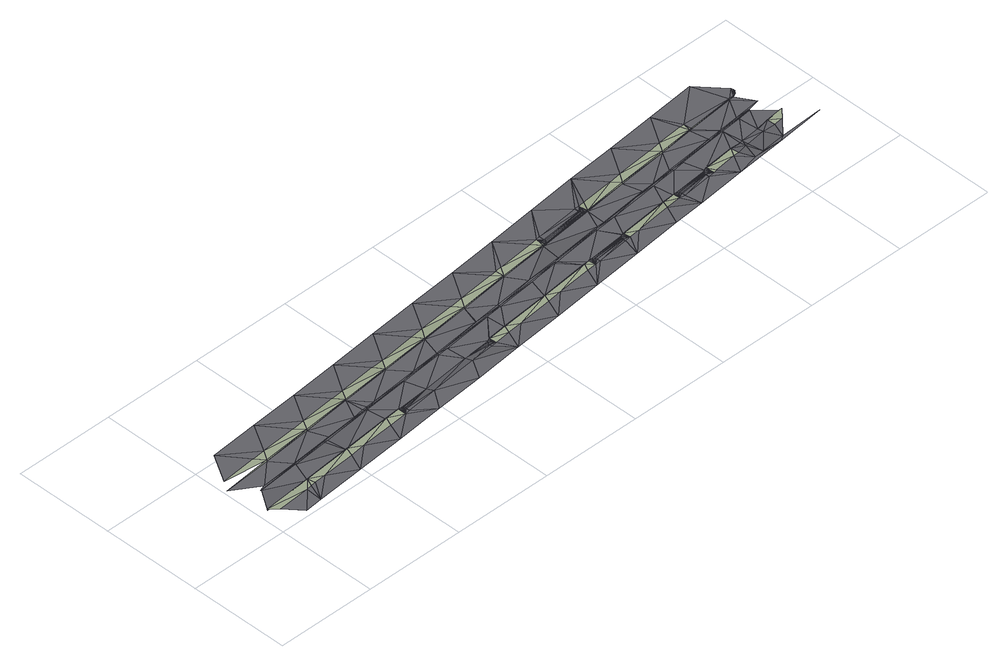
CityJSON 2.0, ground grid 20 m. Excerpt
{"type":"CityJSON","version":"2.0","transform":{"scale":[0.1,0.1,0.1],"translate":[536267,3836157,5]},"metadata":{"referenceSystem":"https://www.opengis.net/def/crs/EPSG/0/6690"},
"CityObjects":{
"road1":{"type":"Road","attributes":{"RoadStructureAttribute.sectionType":"1"},"geometry":[{"type":"MultiSurface","lod":"3","boundaries":[[[0,1,2]],[[3,2,1]],[[4,1,0]],[[5,6,7]],[[8,7,6]],[[9,10,11]],[[12,13,8]],[[12,14,13]],[[10,15,16]],[[3,1,5]],[[11,14,9]],[[16,15,17]],[[4,18,1]],[[4,19,18]],[[5,1,18]],[[12,20,14]],[[4,21,19]],[[15,22,17]],[[5,18,19]],[[8,6,23]],[[24,21,4]],[[9,14,20]],[[8,23,12]],[[5,19,21]],[[10,22,15]],[[25,23,6]],[[9,26,10]],[[17,22,27]],[[26,22,10]],[[28,12,23]],[[24,29,21]],[[30,25,6]],[[6,5,30]],[[5,21,30]],[[31,26,9]],[[32,28,23]],[[20,12,28]],[[9,20,31]],[[26,33,22]],[[22,33,27]],[[30,21,29]],[[23,25,32]],[[34,20,28]],[[24,35,29]],[[31,20,34]],[[33,36,27]],[[32,37,28]],[[32,25,37]],[[38,35,24]],[[30,29,35]],[[26,36,33]],[[39,34,28]],[[37,40,28]],[[25,41,37]],[[31,42,26]],[[27,36,43]],[[42,36,26]],[[31,34,39]],[[38,44,35]],[[25,30,45]],[[46,41,25]],[[41,40,37]],[[30,35,45]],[[47,42,31]],[[28,40,39]],[[42,48,36]],[[36,48,43]],[[45,35,44]],[[25,45,46]],[[31,39,47]],[[40,49,39]],[[38,50,44]],[[48,51,43]],[[47,39,49]],[[52,50,38]],[[40,53,49]],[[54,46,45]],[[47,49,53]],[[45,44,50]],[[42,51,48]],[[41,46,55]],[[53,40,56]],[[47,53,56]],[[54,45,50]],[[55,46,54]],[[50,57,54]],[[54,58,55]],[[50,59,57]],[[58,54,57]],[[50,60,59]],[[58,57,61]],[[50,62,60]],[[63,56,40]],[[61,57,59]],[[55,64,41]],[[50,65,66]],[[50,67,62]],[[50,66,67]],[[47,68,42]],[[61,59,69]],[[60,69,59]],[[69,60,70]],[[70,60,62]],[[70,62,67]],[[52,65,50]],[[43,51,71]],[[68,51,42]],[[58,72,55]],[[61,72,58]],[[69,72,61]],[[64,63,41]],[[40,41,63]],[[73,66,65]],[[70,72,69]],[[67,72,70]],[[66,72,67]],[[52,73,65]],[[74,68,47]],[[47,56,74]],[[68,75,51]],[[73,72,66]],[[51,75,71]],[[63,76,56]],[[64,55,72]],[[75,77,71]],[[78,73,52]],[[74,56,76]],[[68,77,75]],[[79,63,64]],[[72,80,64]],[[79,76,63]],[[74,81,68]],[[71,77,82]],[[81,77,68]],[[78,83,73]],[[80,79,64]],[[72,73,84]],[[85,82,77]],[[86,81,74]],[[74,76,86]],[[81,85,77]],[[80,72,84]],[[76,79,87]],[[84,73,83]],[[86,76,87]],[[88,79,80]],[[84,88,80]],[[85,89,82]],[[90,83,78]],[[81,89,85]],[[88,91,79]],[[84,83,92]],[[90,93,83]],[[88,84,94]],[[92,83,93]],[[95,84,92]],[[84,95,96]],[[87,79,97]],[[84,96,98]],[[84,98,99]],[[82,89,100]],[[101,89,81]],[[84,99,102]],[[86,87,97]],[[84,102,94]],[[94,91,88]],[[92,103,95]],[[95,103,104]],[[95,104,96]],[[105,92,93]],[[96,104,106]],[[96,106,98]],[[105,104,103]],[[107,97,79]],[[105,106,104]],[[98,106,108]],[[98,108,99]],[[103,92,105]],[[105,108,106]],[[99,108,109]],[[105,109,108]],[[99,109,102]],[[105,110,109]],[[102,109,110]],[[102,110,94]],[[105,93,90]],[[105,111,110]],[[111,94,110]],[[112,94,111]],[[113,101,86]],[[81,86,101]],[[114,111,105]],[[101,115,89]],[[116,112,111]],[[89,115,100]],[[91,94,112]],[[105,90,114]],[[114,117,111]],[[86,97,113]],[[117,116,111]],[[116,91,112]],[[107,79,91]],[[90,118,114]],[[113,97,119]],[[115,120,100]],[[107,119,97]],[[121,118,90]],[[117,114,118]],[[101,120,115]],[[116,122,91]],[[107,123,119]],[[113,119,123]],[[122,107,91]],[[124,101,113]],[[100,120,125]],[[126,120,101]],[[121,127,118]],[[116,117,128]],[[129,128,117]],[[117,118,129]],[[124,126,101]],[[122,116,128]],[[130,107,122]],[[107,131,123]],[[126,132,120]],[[113,123,124]],[[120,132,125]],[[129,118,127]],[[128,130,122]],[[121,133,127]],[[132,134,125]],[[135,131,107]],[[124,123,131]],[[133,129,127]],[[136,133,121]],[[126,134,132]],[[135,107,130]],[[126,137,134]],[[124,138,126]],[[125,134,139]],[[140,141,128]],[[130,128,141]],[[136,142,133]],[[134,137,139]],[[128,129,140]],[[141,135,130]],[[129,133,143]],[[135,144,131]],[[124,131,145]],[[137,126,138]],[[137,146,139]],[[143,133,142]],[[140,129,143]],[[145,131,144]],[[147,135,141]],[[124,145,138]],[[146,137,138]],[[136,148,142]],[[141,140,147]],[[146,149,139]],[[150,147,140]],[[136,151,148]],[[143,142,148]],[[152,151,136]],[[143,150,140]],[[153,143,148]],[[150,143,153]],[[154,135,147]],[[149,146,138]],[[154,144,135]],[[138,145,155]],[[156,150,153]],[[157,138,155]],[[153,148,158]],[[153,158,156]],[[148,159,158]],[[138,157,149]],[[157,155,160]],[[161,157,160]],[[149,157,161]],[[148,162,159]],[[156,158,163]],[[163,158,159]],[[148,164,162]],[[161,160,165]],[[166,148,151]],[[149,161,167]],[[167,161,165]],[[148,168,164]],[[163,159,169]],[[148,166,168]],[[169,159,162]],[[149,167,170]],[[167,165,171]],[[169,162,172]],[[170,167,171]],[[172,162,164]],[[149,170,173]],[[174,175,149]],[[172,164,176]],[[176,164,168]],[[176,168,166]],[[170,171,177]],[[149,173,174]],[[173,170,177]],[[173,177,178]],[[174,173,178]],[[178,175,174]],[[156,179,150]],[[163,180,156]],[[169,181,163]],[[139,149,182]],[[151,183,166]],[[172,184,169]],[[176,185,172]],[[166,183,176]],[[145,186,155]],[[147,150,187]],[[154,188,144]],[[165,189,171]],[[152,190,151]],[[145,144,188]],[[149,175,182]],[[179,187,150]],[[147,187,154]],[[160,155,191]],[[165,160,192]],[[177,171,193]],[[178,177,194]],[[183,151,190]],[[175,178,195]],[[176,183,185]],[[172,185,196]],[[172,196,184]],[[175,197,182]],[[169,184,181]],[[163,181,180]],[[156,180,179]],[[152,198,190]],[[199,183,190]],[[183,199,200]],[[183,200,185]],[[145,188,186]],[[185,200,201]],[[185,201,196]],[[198,199,190]],[[198,200,199]],[[196,201,202]],[[198,201,200]],[[196,202,184]],[[198,202,201]],[[194,177,193]],[[195,178,194]],[[184,202,203]],[[193,171,189]],[[184,203,181]],[[197,175,195]],[[189,165,192]],[[198,203,202]],[[192,160,191]],[[152,204,198]],[[181,203,205]],[[198,205,203]],[[181,205,180]],[[191,155,186]],[[187,179,206]],[[154,207,188]],[[180,205,208]],[[208,205,198]],[[209,154,187]],[[180,208,179]],[[198,210,208]],[[210,179,208]],[[206,179,210]],[[211,204,152]],[[209,187,206]],[[210,198,204]],[[186,188,207]],[[212,195,194]],[[212,213,195]],[[214,212,194]],[[214,194,193]],[[213,197,195]],[[215,214,193]],[[193,189,215]],[[216,215,189]],[[217,197,213]],[[216,189,192]],[[218,207,154]],[[217,214,215]],[[219,216,192]],[[217,215,216]],[[213,212,217]],[[212,214,217]],[[219,192,191]],[[220,219,191]],[[216,219,217]],[[220,191,186]],[[217,219,220]],[[221,206,210]],[[222,217,220]],[[204,223,210]],[[218,154,209]],[[182,197,224]],[[206,221,209]],[[211,225,204]],[[197,217,224]],[[220,226,222]],[[217,222,224]],[[218,227,207]],[[186,207,227]],[[228,229,220]],[[220,186,228]],[[230,218,209]],[[221,230,209]],[[222,226,224]],[[223,204,225]],[[210,223,221]],[[220,229,226]],[[231,225,211]],[[186,227,228]],[[226,232,224]],[[233,221,223]],[[231,234,225]],[[223,225,234]],[[229,232,226]],[[233,230,221]],[[227,218,235]],[[236,223,234]],[[223,236,233]],[[228,227,235]],[[237,235,218]],[[234,238,236]],[[236,239,233]],[[231,240,234]],[[234,241,238]],[[239,236,238]],[[234,242,241]],[[239,238,243]],[[243,238,241]],[[234,244,242]],[[245,234,240]],[[234,246,244]],[[243,241,247]],[[234,245,246]],[[237,218,230]],[[247,241,242]],[[247,242,248]],[[248,242,244]],[[249,245,240]],[[248,244,250]],[[250,244,246]],[[250,246,249]],[[249,246,245]],[[224,232,251]],[[229,252,232]],[[239,253,233]],[[231,254,240]],[[243,255,239]],[[247,256,243]],[[240,257,249]],[[248,258,247]],[[249,259,250]],[[250,260,248]],[[230,233,261]],[[261,237,230]],[[237,262,235]],[[253,261,233]],[[263,252,229]],[[229,228,263]],[[228,235,263]],[[252,264,232]],[[232,264,251]],[[263,235,262]],[[257,240,254]],[[249,257,259]],[[250,259,260]],[[248,260,258]],[[247,258,256]],[[243,256,255]],[[239,255,253]],[[265,237,261]],[[254,231,266]],[[267,257,254]],[[257,267,268]],[[257,268,259]],[[264,269,251]],[[259,268,270]],[[259,270,260]],[[271,267,254]],[[271,268,267]],[[260,270,272]],[[260,272,258]],[[261,253,265]],[[271,272,270]],[[258,272,273]],[[258,273,256]],[[270,268,271]],[[271,273,272]],[[256,273,274]],[[255,256,274]],[[274,273,271]],[[266,271,254]],[[275,253,255]],[[255,274,275]],[[275,274,271]],[[271,276,275]],[[276,253,275]],[[277,253,276]],[[271,278,276]],[[252,269,264]],[[266,278,271]],[[279,277,276]],[[266,280,278]],[[262,237,281]],[[282,281,237]],[[253,283,265]],[[283,253,277]],[[276,278,280]],[[237,265,282]],[[263,262,281]],[[252,284,269]],[[251,269,285]],[[286,280,266]],[[252,263,284]],[[276,280,287]],[[284,288,269]],[[279,276,287]],[[263,281,289]],[[290,286,266]],[[286,291,280]],[[284,263,289]],[[283,277,279]],[[265,283,282]],[[269,288,285]],[[287,280,291]],[[292,279,287]],[[288,293,285]],[[287,291,294]],[[291,286,294]],[[295,294,286]],[[289,296,284]],[[294,292,287]],[[293,288,284]],[[282,297,281]],[[289,298,296]],[[292,283,279]],[[284,296,293]],[[289,297,298]],[[290,295,286]],[[289,281,297]],[[295,299,294]],[[294,300,292]],[[300,294,299]],[[283,292,300]],[[282,301,297]],[[298,302,296]],[[296,302,293]],[[290,303,295]],[[300,304,283]],[[297,305,298]],[[306,282,283]],[[299,295,307]],[[300,299,307]],[[306,301,282]],[[307,295,303]],[[300,307,308]],[[285,293,309]],[[304,300,308]],[[310,308,307]],[[305,297,301]],[[311,310,307]],[[307,303,311]],[[283,304,306]],[[308,312,304]],[[313,303,290]],[[293,302,309]],[[298,305,302]],[[312,306,304]],[[310,314,308]],[[314,312,308]],[[311,303,315]],[[311,315,310]],[[315,316,310]],[[301,306,317]],[[305,301,317]],[[302,318,309]],[[302,305,319]],[[302,319,320]],[[317,319,305]],[[320,318,302]],[[320,319,321]],[[320,321,322]],[[321,323,322]],[[322,324,320]],[[325,326,322]],[[322,323,325]],[[326,327,322]],[[323,328,325]],[[324,318,320]],[[327,329,322]],[[325,328,326]],[[328,330,326]],[[326,330,327]],[[324,322,329]],[[330,329,327]]],"semantics":{"surfaces":[{"type":"TrafficArea","function":"2000"},{"type":"AuxiliaryTrafficArea","function":"5000"},{"type":"AuxiliaryTrafficArea","function":"2000"},{"type":"TrafficArea","function":"1010"},{"type":"TrafficArea","function":"1000"}],"values":[0,1,0,2,3,2,4,4,1,1,3,0,0,0,1,4,0,0,1,3,0,3,4,1,1,3,2,0,1,4,0,2,2,1,2,4,4,3,1,0,1,3,4,0,3,0,4,3,0,1,1,4,4,3,2,0,1,3,0,2,3,4,1,2,4,1,0,1,2,3,4,0,0,3,0,4,2,3,1,1,3,4,3,1,2,0,2,0,2,0,2,0,4,2,3,0,0,0,2,2,2,2,2,2,0,0,1,0,0,0,4,4,0,0,0,0,0,2,3,1,0,0,4,3,0,0,3,1,4,3,4,2,0,1,0,4,0,0,2,3,1,3,4,0,3,4,3,0,0,1,4,0,0,3,0,0,0,4,0,0,0,1,0,3,0,3,2,2,2,0,2,2,0,4,0,2,2,0,0,2,0,2,0,2,2,0,0,2,2,2,2,1,1,2,0,3,0,1,3,2,3,4,0,3,0,4,0,1,1,3,4,3,4,2,0,1,0,2,2,1,2,3,4,4,1,3,0,1,3,0,0,4,3,1,0,1,4,1,2,0,3,3,0,0,2,4,1,4,3,1,0,1,2,3,4,2,1,0,3,0,3,0,1,0,2,1,2,4,1,4,2,2,2,0,2,0,1,2,2,0,0,2,2,0,2,0,0,2,0,2,0,2,0,2,2,2,2,0,0,2,2,2,2,0,2,2,2,2,0,0,0,0,0,0,0,0,0,3,4,0,0,3,0,3,4,0,0,0,0,0,0,0,0,0,0,0,0,0,0,2,2,2,3,2,2,0,0,2,0,2,0,0,0,2,0,2,0,0,0,0,0,2,0,2,0,3,4,2,0,4,2,0,2,2,0,3,1,3,2,2,2,2,2,2,2,2,0,2,4,0,2,0,0,0,2,2,0,2,1,2,1,1,4,0,3,0,0,1,0,4,3,2,2,4,3,0,1,2,1,0,3,0,2,0,1,1,3,4,1,2,3,4,0,2,0,0,2,0,2,2,0,0,0,2,0,4,2,2,2,2,2,2,2,2,0,1,0,0,0,0,0,0,0,0,3,4,4,3,2,2,3,1,0,3,0,0,0,0,0,0,0,4,0,2,2,2,0,2,2,0,0,2,2,3,0,2,2,0,0,2,2,0,0,2,2,0,0,2,2,1,1,0,2,0,4,4,3,3,1,4,3,1,0,0,2,1,1,2,3,0,0,2,3,4,0,1,2,0,0,0,0,2,0,1,4,2,3,1,3,0,3,0,0,0,3,4,2,0,0,3,3,4,0,0,4,0,0,0,3,0,3,0,0,4,3,0,0,2,4,2,3,0,1,1,4,3,0,2,2,3,0,2,2,2,0,0,2,0,2,0,0,2,2,2,0,2]}}]}
},
"vertices":[
[56,2,15],[95,40,13],[28,34,15],[14,49,15],[92,6,14],[113,59,13],[113,59,10],[14,49,12],[41,90,13],[100,138,10],[100,138,13],[1,129,12],[127,101,11],[41,92,12],[52,96,12],[86,155,13],[12,147,15],[46,204,15],[106,42,13],[116,43,13],[127,103,11],[139,45,13],[112,157,13],[127,99,11],[191,16,12],[213,69,8],[200,148,11],[145,214,13],[198,108,10],[206,51,11],[213,69,11],[200,148,8],[199,105,10],[186,165,11],[214,112,9],[238,55,11],[211,167,11],[206,106,10],[291,26,11],[278,118,8],[305,119,8],[306,116,8],[299,158,9],[245,223,11],[305,61,10],[312,79,10],[312,79,7],[299,158,7],[285,175,10],[301,121,8],[343,65,9],[310,177,9],[390,36,10],[311,122,8],[342,82,9],[342,82,7],[328,123,8],[345,82,9],[345,82,7],[347,81,9],[350,79,9],[347,81,7],[351,77,9],[399,128,7],[399,125,7],[353,67,9],[353,73,9],[352,75,9],[398,168,8],[350,79,8],[351,77,8],[344,233,10],[412,88,6],[416,74,9],[398,168,6],[385,185,9],[427,133,7],[410,187,8],[490,46,8],[486,137,6],[486,134,6],[498,178,7],[444,243,9],[513,84,8],[511,99,5],[484,195,8],[498,178,5],[486,139,6],[507,136,6],[510,197,8],[589,56,8],[607,146,6],[561,93,7],[562,88,7],[569,104,5],[561,95,6],[562,97,6],[585,149,6],[563,100,6],[564,102,6],[543,253,8],[597,188,7],[567,103,5],[561,95,7],[562,97,7],[573,90,7],[563,100,7],[641,152,6],[564,102,7],[567,103,7],[569,104,7],[571,105,7],[571,105,5],[597,188,5],[604,93,7],[584,205,7],[611,109,5],[611,109,7],[634,96,7],[586,149,6],[609,207,7],[689,66,8],[641,149,6],[640,155,6],[697,198,5],[643,262,8],[697,198,7],[704,103,7],[710,118,5],[710,118,7],[720,157,6],[719,163,6],[683,214,7],[734,106,7],[696,216,7],[779,166,6],[788,76,8],[709,217,7],[796,208,7],[742,272,8],[810,128,5],[779,163,6],[803,113,7],[810,128,7],[792,170,6],[796,208,4],[782,224,7],[784,164,6],[823,115,7],[798,226,7],[821,129,5],[834,116,7],[888,86,8],[821,129,7],[884,177,6],[799,208,5],[824,130,5],[799,208,7],[824,130,7],[827,129,7],[802,209,5],[802,209,7],[829,128,7],[827,129,6],[832,126,7],[804,211,5],[833,122,7],[804,211,7],[833,123,7],[829,128,6],[806,213,7],[806,213,6],[832,126,6],[807,216,7],[807,218,7],[806,227,7],[833,123,6],[807,216,6],[807,218,6],[907,138,5],[904,137,5],[902,136,5],[842,282,8],[898,128,6],[900,134,6],[898,130,6],[908,219,5],[884,174,6],[891,180,6],[900,221,6],[898,122,7],[905,219,5],[902,220,5],[898,223,6],[897,226,6],[896,228,6],[899,132,6],[895,236,7],[910,124,7],[898,128,7],[898,130,7],[899,132,7],[900,134,7],[902,136,7],[931,126,7],[904,137,7],[908,138,5],[906,181,6],[907,138,7],[927,178,6],[908,138,7],[987,96,8],[897,226,7],[896,228,7],[898,223,7],[900,221,7],[902,220,7],[904,236,7],[983,187,6],[905,219,7],[908,219,7],[1009,148,5],[916,237,8],[1009,148,7],[941,292,9],[1003,133,8],[982,243,8],[1005,191,6],[995,228,5],[995,228,8],[1027,188,6],[1050,102,8],[1007,246,8],[1034,150,5],[1035,137,7],[1029,193,6],[1034,150,7],[1077,196,6],[1036,151,7],[1036,151,5],[1046,135,7],[1039,150,7],[1042,149,7],[1039,150,6],[1044,147,7],[1046,142,7],[1045,144,7],[1042,149,6],[1044,147,6],[1046,142,6],[1045,144,6],[1041,301,8],[1095,238,8],[1114,158,5],[1106,141,7],[1111,158,5],[1109,156,6],[1105,148,7],[1107,154,6],[1105,150,7],[1106,152,6],[1077,193,6],[1072,198,6],[1095,238,5],[1082,253,8],[1101,196,6],[1149,112,8],[1105,148,8],[1105,150,8],[1106,256,8],[1106,152,8],[1118,142,8],[1107,154,8],[1109,156,8],[1111,158,8],[1114,158,8],[1116,159,8],[1116,159,5],[1125,143,8],[1179,165,5],[1169,148,8],[1171,208,6],[1170,205,6],[1201,206,6],[1165,245,7],[1140,311,8],[1192,122,8],[1179,165,8],[1159,261,7],[1165,245,5],[1249,122,8],[1181,149,8],[1202,167,5],[1168,262,7],[1203,155,6],[1212,124,8],[1169,246,7],[1200,211,6],[1169,246,5],[1209,156,5],[1208,168,5],[1240,215,6],[1264,255,7],[1260,128,8],[1241,209,6],[1264,255,5],[1270,215,6],[1247,160,6],[1246,171,5],[1240,321,8],[1270,174,8],[1271,158,8],[1268,212,6],[1348,132,8],[1307,178,5],[1290,160,8],[1307,178,8],[1294,220,6],[1284,272,7],[1274,256,5],[1274,256,7],[1277,256,6],[1277,256,7],[1279,257,6],[1285,267,7],[1279,257,7],[1282,259,7],[1283,261,7],[1282,259,6],[1285,264,7],[1283,261,6]
]}
